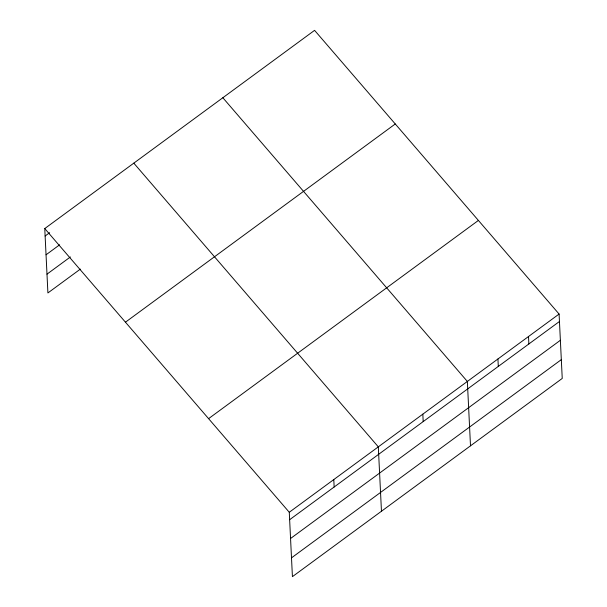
<?xml version="1.0" encoding="UTF-8"?>
<svg xmlns="http://www.w3.org/2000/svg" width="607" height="607" viewBox="0 0 607 607"><rect width="100%" height="100%" fill="white"/><g stroke="black" fill="none" stroke-linecap="round" stroke-linejoin="round"><path stroke-width="0.91" d="M44.759 228.566L314.578 30.35L559.093 314.054L562.241 378.434L292.422 576.65L289.273 512.27L44.759 228.566L47.907 292.946L80.359 269.106M45.123 236.002L49.653 232.678M46.041 254.796L59.63 244.811M46.989 274.152L70.382 256.966M125.452 322.188L395.271 123.972M208.58 418.648L478.399 220.432M289.273 512.27L559.093 314.054M289.638 519.706L559.457 321.49M290.556 538.5L560.375 340.284M291.504 557.856L561.316 359.64M222.845 97.742L467.352 381.446L470.501 445.826M133.806 163.154L378.313 446.858L381.462 511.238M528.507 336.521L528.872 343.957M497.93 358.987L498.294 366.416M422.829 414.156L423.193 421.592M333.789 479.568L334.154 487.004"/></g></svg>
